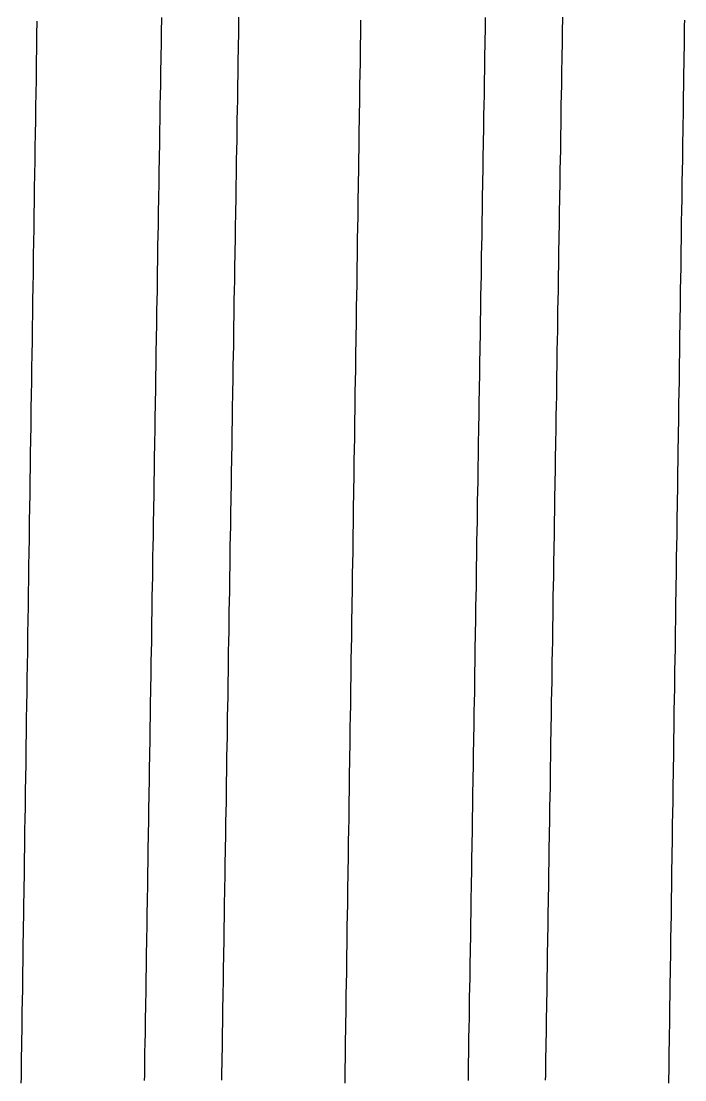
# Model space of a CAD drawing. Header units: millimetres. Extents: x 2213 to 82676, y 1050 to 28650.
# Drawn here: x 20274.33 to 20277.49, y 10391.05 to 10396.09 of the extents above; entities that cross this region are included whole.
import ezdxf

# ---------------------------------------------------------------- set-up
doc = ezdxf.new("R2010")
doc.units = ezdxf.units.MM
doc.header["$LTSCALE"] = 200
doc.linetypes.add('DASHED', pattern=[0.75, 0.5, -0.25])
doc.layers.add('A-FIX', color=5, linetype='Continuous')

# ---------------------------------------------------------------- blocks, each defined once
blk = doc.blocks.new('A$C657279D5')
at = {"linetype": 'DASHED'}
for points in [[(-78.301307, 805.000292), (-78.301307, 805.027292), (-78.301307, 805.054292), (-78.302307, 805.081292), (-78.302307, 805.108292), (-78.303307, 805.135292), (-78.303307, 805.162292), (-78.303307, 805.189292), (-78.304307, 805.216292), (-78.304307, 805.243292), (-78.305307, 805.270292), (-78.305307, 805.297292), (-78.305307, 805.324292), (-78.306307, 805.351292), (-78.306307, 805.378292), (-78.307307, 805.406292), (-78.307307, 805.433292), (-78.307307, 805.460292), (-78.308307, 805.487292), (-78.308307, 805.514292), (-78.309307, 805.541292), (-78.309307, 805.568292), (-78.310307, 805.595292), (-78.310307, 805.622292), (-78.310307, 805.649292), (-78.311307, 805.676292), (-78.311307, 805.703292), (-78.312307, 805.730292), (-78.312307, 805.757292), (-78.312307, 805.784292), (-78.313307, 805.811292), (-78.313307, 805.838292), (-78.314307, 805.866292), (-78.314307, 805.893292), (-78.314307, 805.920292), (-78.315307, 805.947292), (-78.315307, 805.974292), (-78.316307, 806.001292), (-78.316307, 806.028292), (-78.316307, 806.055292), (-78.317307, 806.082292), (-78.317307, 806.109292), (-78.318307, 806.136292), (-78.318307, 806.163292), (-78.318307, 806.190292), (-78.319307, 806.217292), (-78.319307, 806.244292), (-78.320307, 806.271292), (-78.320307, 806.298292), (-78.320307, 806.325292), (-78.321307, 806.353292), (-78.321307, 806.380292), (-78.322307, 806.407292), (-78.322307, 806.434292), (-78.322307, 806.461292), (-78.323307, 806.488292), (-78.323307, 806.515292), (-78.324307, 806.542292), (-78.324307, 806.569292), (-78.324307, 806.596292), (-78.325307, 806.623292), (-78.325307, 806.650292), (-78.326307, 806.677292), (-78.326307, 806.704292), (-78.327307, 806.731292), (-78.327307, 806.758292), (-78.327307, 806.785292), (-78.328307, 806.812292), (-78.328307, 806.840292), (-78.329307, 806.867292), (-78.329307, 806.894292), (-78.329307, 806.921292), (-78.330307, 806.948292), (-78.330307, 806.975292), (-78.331307, 807.002292), (-78.331307, 807.029292), (-78.331307, 807.056292), (-78.332307, 807.083292), (-78.332307, 807.110292), (-78.333307, 807.137292), (-78.333307, 807.164292), (-78.333307, 807.191292), (-78.334307, 807.218292), (-78.334307, 807.245292), (-78.335307, 807.272292), (-78.335307, 807.299292), (-78.335307, 807.327292), (-78.336307, 807.354292), (-78.336307, 807.381292), (-78.337307, 807.408292), (-78.337307, 807.435292), (-78.337307, 807.462292), (-78.338307, 807.489292), (-78.338307, 807.516292), (-78.339307, 807.543292), (-78.339307, 807.570292), (-78.340307, 807.597292), (-78.340307, 807.624292), (-78.340307, 807.651292), (-78.341307, 807.678292), (-78.341307, 807.705292), (-78.342307, 807.732292), (-78.342307, 807.759292), (-78.342307, 807.786292), (-78.343307, 807.814292), (-78.343307, 807.841292), (-78.344307, 807.868292), (-78.344307, 807.895292), (-78.344307, 807.922292), (-78.345307, 807.949292), (-78.345307, 807.976292), (-78.346307, 808.003292), (-78.346307, 808.030292), (-78.347307, 808.057292), (-78.347307, 808.084292), (-78.347307, 808.111292), (-78.348307, 808.138292), (-78.348307, 808.165292), (-78.349307, 808.192292), (-78.349307, 808.219292), (-78.349307, 808.246292), (-78.350307, 808.274292), (-78.350307, 808.301292), (-78.351307, 808.328292), (-78.351307, 808.355292), (-78.351307, 808.382292), (-78.352307, 808.409292), (-78.352307, 808.436292), (-78.353307, 808.463292), (-78.353307, 808.490292), (-78.354307, 808.517292), (-78.354307, 808.544292), (-78.354307, 808.571292), (-78.355307, 808.598292), (-78.355307, 808.625292), (-78.356307, 808.652292), (-78.356307, 808.679292), (-78.356307, 808.706292), (-78.357307, 808.733292)], [(-76.761307, 805.000292), (-76.761307, 805.027292), (-76.762307, 805.054292), (-76.762307, 805.081292), (-76.762307, 805.108292), (-76.763307, 805.135292), (-76.763307, 805.162292), (-76.764307, 805.189292), (-76.764307, 805.216292), (-76.764307, 805.243292), (-76.765307, 805.270292), (-76.765307, 805.297292), (-76.766307, 805.324292), (-76.766307, 805.351292), (-76.766307, 805.378292), (-76.767307, 805.406292), (-76.767307, 805.433292), (-76.768307, 805.460292), (-76.768307, 805.487292), (-76.768307, 805.514292), (-76.769307, 805.541292), (-76.769307, 805.568292), (-76.770307, 805.595292), (-76.770307, 805.622292), (-76.770307, 805.649292), (-76.771307, 805.676292), (-76.771307, 805.703292), (-76.772307, 805.730292), (-76.772307, 805.757292), (-76.773307, 805.784292), (-76.773307, 805.811292), (-76.773307, 805.838292), (-76.774307, 805.866292), (-76.774307, 805.893292), (-76.775307, 805.920292), (-76.775307, 805.947292), (-76.775307, 805.974292), (-76.776307, 806.001292), (-76.776307, 806.028292), (-76.777307, 806.055292), (-76.777307, 806.082292), (-76.777307, 806.109292), (-76.778307, 806.136292), (-76.778307, 806.163292), (-76.779307, 806.190292), (-76.779307, 806.217292), (-76.779307, 806.244292), (-76.780307, 806.271292), (-76.780307, 806.298292), (-76.781307, 806.325292), (-76.781307, 806.353292), (-76.781307, 806.380292), (-76.782307, 806.407292), (-76.782307, 806.434292), (-76.783307, 806.461292), (-76.783307, 806.488292), (-76.783307, 806.515292), (-76.784307, 806.542292), (-76.784307, 806.569292), (-76.785307, 806.596292), (-76.785307, 806.623292), (-76.785307, 806.650292), (-76.786307, 806.677292), (-76.786307, 806.704292), (-76.787307, 806.731292), (-76.787307, 806.758292), (-76.787307, 806.785292), (-76.788307, 806.812292), (-76.788307, 806.840292), (-76.789307, 806.867292), (-76.789307, 806.894292), (-76.790307, 806.921292), (-76.790307, 806.948292), (-76.790307, 806.975292), (-76.791307, 807.002292), (-76.791307, 807.029292), (-76.792307, 807.056292), (-76.792307, 807.083292), (-76.792307, 807.110292), (-76.793307, 807.137292), (-76.793307, 807.164292), (-76.794307, 807.191292), (-76.794307, 807.218292), (-76.794307, 807.245292), (-76.795307, 807.272292), (-76.795307, 807.299292), (-76.796307, 807.327292), (-76.796307, 807.354292), (-76.796307, 807.381292), (-76.797307, 807.408292), (-76.797307, 807.435292), (-76.798307, 807.462292), (-76.798307, 807.489292), (-76.798307, 807.516292), (-76.799307, 807.543292), (-76.799307, 807.570292), (-76.800307, 807.597292), (-76.800307, 807.624292), (-76.801307, 807.651292), (-76.801307, 807.678292), (-76.801307, 807.705292), (-76.802307, 807.732292), (-76.802307, 807.759292), (-76.803307, 807.786292), (-76.803307, 807.814292), (-76.803307, 807.841292), (-76.804307, 807.868292), (-76.804307, 807.895292), (-76.805307, 807.922292), (-76.805307, 807.949292), (-76.805307, 807.976292), (-76.806307, 808.003292), (-76.806307, 808.030292), (-76.807307, 808.057292), (-76.807307, 808.084292), (-76.808307, 808.111292), (-76.808307, 808.138292), (-76.808307, 808.165292), (-76.809307, 808.192292), (-76.809307, 808.219292), (-76.810307, 808.246292), (-76.810307, 808.274292), (-76.810307, 808.301292), (-76.811307, 808.328292), (-76.811307, 808.355292), (-76.812307, 808.382292), (-76.812307, 808.409292), (-76.812307, 808.436292), (-76.813307, 808.463292), (-76.813307, 808.490292), (-76.814307, 808.517292), (-76.814307, 808.544292), (-76.815307, 808.571292), (-76.815307, 808.598292), (-76.815307, 808.625292), (-76.816307, 808.652292), (-76.816307, 808.679292), (-76.817307, 808.706292), (-76.817307, 808.733292)], [(-77.775307, 808.747292), (-77.775307, 808.723292), (-77.774307, 808.699292), (-77.774307, 808.676292), (-77.774307, 808.652292), (-77.773307, 808.628292), (-77.773307, 808.604292), (-77.772307, 808.580292), (-77.772307, 808.556292), (-77.772307, 808.532292), (-77.771307, 808.509292), (-77.771307, 808.485292), (-77.770307, 808.461292), (-77.770307, 808.437292), (-77.770307, 808.413292), (-77.769307, 808.389292), (-77.769307, 808.365292), (-77.768307, 808.341292), (-77.768307, 808.318292), (-77.768307, 808.294292), (-77.767307, 808.270292), (-77.767307, 808.246292), (-77.767307, 808.222292), (-77.766307, 808.198292), (-77.766307, 808.174292), (-77.765307, 808.151292), (-77.765307, 808.127292), (-77.765307, 808.103292), (-77.764307, 808.079292), (-77.764307, 808.055292), (-77.763307, 808.031292), (-77.763307, 808.007292), (-77.763307, 807.983292), (-77.762307, 807.960292), (-77.762307, 807.936292), (-77.761307, 807.912292), (-77.761307, 807.888292), (-77.761307, 807.864292), (-77.760307, 807.840292), (-77.760307, 807.816292), (-77.759307, 807.793292), (-77.759307, 807.769292), (-77.759307, 807.745292), (-77.758307, 807.721292), (-77.758307, 807.697292), (-77.758307, 807.673292), (-77.757307, 807.649292), (-77.757307, 807.626292), (-77.756307, 807.602292), (-77.756307, 807.578292), (-77.756307, 807.554292), (-77.755307, 807.530292), (-77.755307, 807.506292), (-77.754307, 807.482292), (-77.754307, 807.458292), (-77.754307, 807.435292), (-77.753307, 807.411292), (-77.753307, 807.387292), (-77.752307, 807.363292), (-77.752307, 807.339292), (-77.752307, 807.315292), (-77.751307, 807.291292), (-77.751307, 807.268292), (-77.751307, 807.244292), (-77.750307, 807.220292), (-77.750307, 807.196292), (-77.749307, 807.172292), (-77.749307, 807.148292), (-77.749307, 807.124292), (-77.748307, 807.100292), (-77.748307, 807.077292), (-77.747307, 807.053292), (-77.747307, 807.029292), (-77.747307, 807.005292), (-77.746307, 806.981292), (-77.746307, 806.957292), (-77.746307, 806.933292), (-77.745307, 806.910292), (-77.745307, 806.886292), (-77.744307, 806.862292), (-77.744307, 806.838292), (-77.744307, 806.814292), (-77.743307, 806.790292), (-77.743307, 806.766292), (-77.742307, 806.743292), (-77.742307, 806.719292), (-77.742307, 806.695292), (-77.741307, 806.671292), (-77.741307, 806.647292), (-77.740307, 806.623292), (-77.740307, 806.599292), (-77.740307, 806.575292), (-77.739307, 806.552292), (-77.739307, 806.528292), (-77.739307, 806.504292), (-77.738307, 806.480292), (-77.738307, 806.456292), (-77.737307, 806.432292), (-77.737307, 806.408292), (-77.737307, 806.385292), (-77.736307, 806.361292), (-77.736307, 806.337292), (-77.735307, 806.313292), (-77.735307, 806.289292), (-77.735307, 806.265292), (-77.734307, 806.241292), (-77.734307, 806.217292), (-77.734307, 806.194292), (-77.733307, 806.170292), (-77.733307, 806.146292), (-77.732307, 806.122292), (-77.732307, 806.098292), (-77.732307, 806.074292), (-77.731307, 806.050292), (-77.731307, 806.027292), (-77.730307, 806.003292), (-77.730307, 805.979292), (-77.730307, 805.955292), (-77.729307, 805.931292), (-77.729307, 805.907292), (-77.729307, 805.883292), (-77.728307, 805.860292), (-77.728307, 805.836292), (-77.727307, 805.812292), (-77.727307, 805.788292), (-77.727307, 805.764292), (-77.726307, 805.740292), (-77.726307, 805.716292), (-77.725307, 805.692292), (-77.725307, 805.669292), (-77.725307, 805.645292), (-77.724307, 805.621292), (-77.724307, 805.597292), (-77.724307, 805.573292), (-77.723307, 805.549292), (-77.723307, 805.525292), (-77.722307, 805.502292), (-77.722307, 805.478292), (-77.722307, 805.454292), (-77.721307, 805.430292), (-77.721307, 805.406292), (-77.720307, 805.382292), (-77.720307, 805.358292), (-77.720307, 805.334292), (-77.719307, 805.311292), (-77.719307, 805.287292), (-77.719307, 805.263292), (-77.718307, 805.239292), (-77.718307, 805.215292), (-77.717307, 805.191292), (-77.717307, 805.167292), (-77.717307, 805.144292), (-77.716307, 805.120292), (-77.716307, 805.096292), (-77.716307, 805.072292), (-77.715307, 805.048292), (-77.715307, 805.024292), (-77.714307, 805.000292), (-77.714307, 804.977292), (-77.714307, 804.953292), (-77.713307, 804.929292), (-77.713307, 804.905292), (-77.712307, 804.881292), (-77.712307, 804.857292), (-77.712307, 804.833292), (-77.711307, 804.809292), (-77.711307, 804.786292), (-77.711307, 804.762292), (-77.710307, 804.738292), (-77.710307, 804.714292), (-77.709307, 804.690292), (-77.709307, 804.666292), (-77.709307, 804.642292), (-77.708307, 804.619292), (-77.708307, 804.595292), (-77.707307, 804.571292), (-77.707307, 804.547292), (-77.707307, 804.523292), (-77.706307, 804.499292), (-77.706307, 804.475292), (-77.706307, 804.451292), (-77.705307, 804.428292), (-77.705307, 804.404292), (-77.704307, 804.380292), (-77.704307, 804.356292), (-77.704307, 804.332292), (-77.703307, 804.308292), (-77.703307, 804.284292), (-77.702307, 804.261292), (-77.702307, 804.237292), (-77.702307, 804.213292), (-77.701307, 804.189292), (-77.701307, 804.165292), (-77.701307, 804.141292), (-77.700307, 804.117292), (-77.700307, 804.094292), (-77.699307, 804.070292), (-77.699307, 804.046292), (-77.699307, 804.022292), (-77.698307, 803.998292), (-77.698307, 803.974292), (-77.697307, 803.950292), (-77.697307, 803.926292), (-77.697307, 803.903292), (-77.696307, 803.879292), (-77.696307, 803.855292), (-77.696307, 803.831292), (-77.695307, 803.807292), (-77.695307, 803.783292), (-77.694307, 803.759292), (-77.694307, 803.736292), (-77.694307, 803.712292), (-77.693307, 803.688292)], [(-77.408307, 808.746292), (-77.407307, 808.722292), (-77.407307, 808.698292), (-77.407307, 808.674292), (-77.406307, 808.650292), (-77.406307, 808.627292), (-77.406307, 808.603292), (-77.405307, 808.579292), (-77.405307, 808.555292), (-77.404307, 808.531292), (-77.404307, 808.507292), (-77.404307, 808.483292), (-77.403307, 808.460292), (-77.403307, 808.436292), (-77.402307, 808.412292), (-77.402307, 808.388292), (-77.402307, 808.364292), (-77.401307, 808.340292), (-77.401307, 808.316292), (-77.400307, 808.292292), (-77.400307, 808.269292), (-77.400307, 808.245292), (-77.399307, 808.221292), (-77.399307, 808.197292), (-77.398307, 808.173292), (-77.398307, 808.149292), (-77.398307, 808.125292), (-77.397307, 808.102292), (-77.397307, 808.078292), (-77.396307, 808.054292), (-77.396307, 808.030292), (-77.396307, 808.006292), (-77.395307, 807.982292), (-77.395307, 807.958292), (-77.395307, 807.935292), (-77.394307, 807.911292), (-77.394307, 807.887292), (-77.393307, 807.863292), (-77.393307, 807.839292), (-77.393307, 807.815292), (-77.392307, 807.791292), (-77.392307, 807.767292), (-77.391307, 807.744292), (-77.391307, 807.720292), (-77.391307, 807.696292), (-77.390307, 807.672292), (-77.390307, 807.648292), (-77.389307, 807.624292), (-77.389307, 807.600292), (-77.389307, 807.577292), (-77.388307, 807.553292), (-77.388307, 807.529292), (-77.388307, 807.505292), (-77.387307, 807.481292), (-77.387307, 807.457292), (-77.386307, 807.433292), (-77.386307, 807.409292), (-77.386307, 807.386292), (-77.385307, 807.362292), (-77.385307, 807.338292), (-77.384307, 807.314292), (-77.384307, 807.290292), (-77.384307, 807.266292), (-77.383307, 807.242292), (-77.383307, 807.219292), (-77.382307, 807.195292), (-77.382307, 807.171292), (-77.382307, 807.147292), (-77.381307, 807.123292), (-77.381307, 807.099292), (-77.381307, 807.075292), (-77.380307, 807.052292), (-77.380307, 807.028292), (-77.379307, 807.004292), (-77.379307, 806.980292), (-77.379307, 806.956292), (-77.378307, 806.932292), (-77.378307, 806.908292), (-77.377307, 806.884292), (-77.377307, 806.861292), (-77.377307, 806.837292), (-77.376307, 806.813292), (-77.376307, 806.789292), (-77.376307, 806.765292), (-77.375307, 806.741292), (-77.375307, 806.717292), (-77.374307, 806.694292), (-77.374307, 806.670292), (-77.374307, 806.646292), (-77.373307, 806.622292), (-77.373307, 806.598292), (-77.372307, 806.574292), (-77.372307, 806.550292), (-77.372307, 806.526292), (-77.371307, 806.503292), (-77.371307, 806.479292), (-77.370307, 806.455292), (-77.370307, 806.431292), (-77.370307, 806.407292), (-77.369307, 806.383292), (-77.369307, 806.359292), (-77.369307, 806.336292), (-77.368307, 806.312292), (-77.368307, 806.288292), (-77.367307, 806.264292), (-77.367307, 806.240292), (-77.367307, 806.216292), (-77.366307, 806.192292), (-77.366307, 806.169292), (-77.365307, 806.145292), (-77.365307, 806.121292), (-77.365307, 806.097292), (-77.364307, 806.073292), (-77.364307, 806.049292), (-77.364307, 806.025292), (-77.363307, 806.001292), (-77.363307, 805.978292), (-77.362307, 805.954292), (-77.362307, 805.930292), (-77.362307, 805.906292), (-77.361307, 805.882292), (-77.361307, 805.858292), (-77.360307, 805.834292), (-77.360307, 805.811292), (-77.360307, 805.787292), (-77.359307, 805.763292), (-77.359307, 805.739292), (-77.359307, 805.715292), (-77.358307, 805.691292), (-77.358307, 805.667292), (-77.357307, 805.643292), (-77.357307, 805.620292), (-77.357307, 805.596292), (-77.356307, 805.572292), (-77.356307, 805.548292), (-77.356307, 805.524292), (-77.355307, 805.500292), (-77.355307, 805.476292), (-77.354307, 805.453292), (-77.354307, 805.429292), (-77.354307, 805.405292), (-77.353307, 805.381292), (-77.353307, 805.357292), (-77.352307, 805.333292), (-77.352307, 805.309292), (-77.352307, 805.286292), (-77.351307, 805.262292), (-77.351307, 805.238292), (-77.351307, 805.214292), (-77.350307, 805.190292), (-77.350307, 805.166292), (-77.349307, 805.142292), (-77.349307, 805.118292), (-77.349307, 805.095292), (-77.348307, 805.071292), (-77.348307, 805.047292), (-77.347307, 805.023292), (-77.347307, 804.999292), (-77.347307, 804.975292), (-77.346307, 804.951292), (-77.346307, 804.928292), (-77.346307, 804.904292), (-77.345307, 804.880292), (-77.345307, 804.856292), (-77.344307, 804.832292), (-77.344307, 804.808292), (-77.344307, 804.784292), (-77.343307, 804.760292), (-77.343307, 804.737292), (-77.342307, 804.713292), (-77.342307, 804.689292), (-77.342307, 804.665292), (-77.341307, 804.641292), (-77.341307, 804.617292), (-77.341307, 804.593292), (-77.340307, 804.570292), (-77.340307, 804.546292), (-77.339307, 804.522292), (-77.339307, 804.498292), (-77.339307, 804.474292), (-77.338307, 804.450292), (-77.338307, 804.426292), (-77.337307, 804.403292), (-77.337307, 804.379292), (-77.337307, 804.355292), (-77.336307, 804.331292), (-77.336307, 804.307292), (-77.336307, 804.283292), (-77.335307, 804.259292), (-77.335307, 804.235292), (-77.334307, 804.212292), (-77.334307, 804.188292), (-77.334307, 804.164292), (-77.333307, 804.140292), (-77.333307, 804.116292), (-77.332307, 804.092292), (-77.332307, 804.068292), (-77.332307, 804.045292), (-77.331307, 804.021292), (-77.331307, 803.997292), (-77.331307, 803.973292), (-77.330307, 803.949292), (-77.330307, 803.925292), (-77.329307, 803.901292), (-77.329307, 803.877292), (-77.329307, 803.854292), (-77.328307, 803.830292), (-77.328307, 803.806292), (-77.327307, 803.782292), (-77.327307, 803.758292), (-77.327307, 803.734292), (-77.326307, 803.710292), (-77.326307, 803.687292)], [(-76.235307, 808.747292), (-76.235307, 808.723292), (-76.235307, 808.699292), (-76.234307, 808.676292), (-76.234307, 808.652292), (-76.233307, 808.628292), (-76.233307, 808.604292), (-76.233307, 808.580292), (-76.232307, 808.556292), (-76.232307, 808.532292), (-76.231307, 808.508292), (-76.231307, 808.485292), (-76.231307, 808.461292), (-76.230307, 808.437292), (-76.230307, 808.413292), (-76.229307, 808.389292), (-76.229307, 808.365292), (-76.229307, 808.341292), (-76.228307, 808.318292), (-76.228307, 808.294292), (-76.227307, 808.270292), (-76.227307, 808.246292), (-76.227307, 808.222292), (-76.226307, 808.198292), (-76.226307, 808.174292), (-76.226307, 808.151292), (-76.225307, 808.127292), (-76.225307, 808.103292), (-76.224307, 808.079292), (-76.224307, 808.055292), (-76.224307, 808.031292), (-76.223307, 808.007292), (-76.223307, 807.983292), (-76.222307, 807.960292), (-76.222307, 807.936292), (-76.222307, 807.912292), (-76.221307, 807.888292), (-76.221307, 807.864292), (-76.220307, 807.840292), (-76.220307, 807.816292), (-76.220307, 807.793292), (-76.219307, 807.769292), (-76.219307, 807.745292), (-76.218307, 807.721292), (-76.218307, 807.697292), (-76.218307, 807.673292), (-76.217307, 807.649292), (-76.217307, 807.626292), (-76.217307, 807.602292), (-76.216307, 807.578292), (-76.216307, 807.554292), (-76.215307, 807.530292), (-76.215307, 807.506292), (-76.215307, 807.482292), (-76.214307, 807.458292), (-76.214307, 807.435292), (-76.213307, 807.411292), (-76.213307, 807.387292), (-76.213307, 807.363292), (-76.212307, 807.339292), (-76.212307, 807.315292), (-76.211307, 807.291292), (-76.211307, 807.268292), (-76.211307, 807.244292), (-76.210307, 807.220292), (-76.210307, 807.196292), (-76.210307, 807.172292), (-76.209307, 807.148292), (-76.209307, 807.124292), (-76.208307, 807.100292), (-76.208307, 807.077292), (-76.208307, 807.053292), (-76.207307, 807.029292), (-76.207307, 807.005292), (-76.206307, 806.981292), (-76.206307, 806.957292), (-76.206307, 806.933292), (-76.205307, 806.910292), (-76.205307, 806.886292), (-76.205307, 806.862292), (-76.204307, 806.838292), (-76.204307, 806.814292), (-76.203307, 806.790292), (-76.203307, 806.766292), (-76.203307, 806.743292), (-76.202307, 806.719292), (-76.202307, 806.695292), (-76.201307, 806.671292), (-76.201307, 806.647292), (-76.201307, 806.623292), (-76.200307, 806.599292), (-76.200307, 806.575292), (-76.200307, 806.552292), (-76.199307, 806.528292), (-76.199307, 806.504292), (-76.198307, 806.480292), (-76.198307, 806.456292), (-76.198307, 806.432292), (-76.197307, 806.408292), (-76.197307, 806.385292), (-76.196307, 806.361292), (-76.196307, 806.337292), (-76.196307, 806.313292), (-76.195307, 806.289292), (-76.195307, 806.265292), (-76.194307, 806.241292), (-76.194307, 806.217292), (-76.194307, 806.194292), (-76.193307, 806.170292), (-76.193307, 806.146292), (-76.193307, 806.122292), (-76.192307, 806.098292), (-76.192307, 806.074292), (-76.191307, 806.050292), (-76.191307, 806.027292), (-76.191307, 806.003292), (-76.190307, 805.979292), (-76.190307, 805.955292), (-76.189307, 805.931292), (-76.189307, 805.907292), (-76.189307, 805.883292), (-76.188307, 805.860292), (-76.188307, 805.836292), (-76.188307, 805.812292), (-76.187307, 805.788292), (-76.187307, 805.764292), (-76.186307, 805.740292), (-76.186307, 805.716292), (-76.186307, 805.692292), (-76.185307, 805.669292), (-76.185307, 805.645292), (-76.185307, 805.621292), (-76.184307, 805.597292), (-76.184307, 805.573292), (-76.183307, 805.549292), (-76.183307, 805.525292), (-76.183307, 805.502292), (-76.182307, 805.478292), (-76.182307, 805.454292), (-76.181307, 805.430292), (-76.181307, 805.406292), (-76.181307, 805.382292), (-76.180307, 805.358292), (-76.180307, 805.334292), (-76.180307, 805.311292), (-76.179307, 805.287292), (-76.179307, 805.263292), (-76.178307, 805.239292), (-76.178307, 805.215292), (-76.178307, 805.191292), (-76.177307, 805.167292), (-76.177307, 805.144292), (-76.176307, 805.120292), (-76.176307, 805.096292), (-76.176307, 805.072292), (-76.175307, 805.048292), (-76.175307, 805.024292), (-76.175307, 805.000292), (-76.174307, 804.977292), (-76.174307, 804.953292), (-76.173307, 804.929292), (-76.173307, 804.905292), (-76.173307, 804.881292), (-76.172307, 804.857292), (-76.172307, 804.833292), (-76.171307, 804.809292), (-76.171307, 804.786292), (-76.171307, 804.762292), (-76.170307, 804.738292), (-76.170307, 804.714292), (-76.170307, 804.690292), (-76.169307, 804.666292), (-76.169307, 804.642292), (-76.168307, 804.619292), (-76.168307, 804.595292), (-76.168307, 804.571292), (-76.167307, 804.547292), (-76.167307, 804.523292), (-76.166307, 804.499292), (-76.166307, 804.475292), (-76.166307, 804.451292), (-76.165307, 804.428292), (-76.165307, 804.404292), (-76.165307, 804.380292), (-76.164307, 804.356292), (-76.164307, 804.332292), (-76.163307, 804.308292), (-76.163307, 804.284292), (-76.163307, 804.261292), (-76.162307, 804.237292), (-76.162307, 804.213292), (-76.161307, 804.189292), (-76.161307, 804.165292), (-76.161307, 804.141292), (-76.160307, 804.117292), (-76.160307, 804.094292), (-76.160307, 804.070292), (-76.159307, 804.046292), (-76.159307, 804.022292), (-76.158307, 803.998292), (-76.158307, 803.974292), (-76.158307, 803.950292), (-76.157307, 803.926292), (-76.157307, 803.903292), (-76.156307, 803.879292), (-76.156307, 803.855292), (-76.156307, 803.831292), (-76.155307, 803.807292), (-76.155307, 803.783292), (-76.155307, 803.759292), (-76.154307, 803.736292), (-76.154307, 803.712292), (-76.153307, 803.688292)], [(-75.868307, 808.746292), (-75.868307, 808.722292), (-75.867307, 808.698292), (-75.867307, 808.674292), (-75.866307, 808.650292), (-75.866307, 808.627292), (-75.866307, 808.603292), (-75.865307, 808.579292), (-75.865307, 808.555292), (-75.865307, 808.531292), (-75.864307, 808.507292), (-75.864307, 808.483292), (-75.863307, 808.460292), (-75.863307, 808.436292), (-75.863307, 808.412292), (-75.862307, 808.388292), (-75.862307, 808.364292), (-75.861307, 808.340292), (-75.861307, 808.316292), (-75.861307, 808.292292), (-75.860307, 808.269292), (-75.860307, 808.245292), (-75.859307, 808.221292), (-75.859307, 808.197292), (-75.859307, 808.173292), (-75.858307, 808.149292), (-75.858307, 808.125292), (-75.857307, 808.102292), (-75.857307, 808.078292), (-75.857307, 808.054292), (-75.856307, 808.030292), (-75.856307, 808.006292), (-75.855307, 807.982292), (-75.855307, 807.958292), (-75.855307, 807.934292), (-75.854307, 807.911292), (-75.854307, 807.887292), (-75.854307, 807.863292), (-75.853307, 807.839292), (-75.853307, 807.815292), (-75.852307, 807.791292), (-75.852307, 807.767292), (-75.852307, 807.744292), (-75.851307, 807.720292), (-75.851307, 807.696292), (-75.850307, 807.672292), (-75.850307, 807.648292), (-75.850307, 807.624292), (-75.849307, 807.600292), (-75.849307, 807.577292), (-75.848307, 807.553292), (-75.848307, 807.529292), (-75.848307, 807.505292), (-75.847307, 807.481292), (-75.847307, 807.457292), (-75.847307, 807.433292), (-75.846307, 807.409292), (-75.846307, 807.386292), (-75.845307, 807.362292), (-75.845307, 807.338292), (-75.845307, 807.314292), (-75.844307, 807.290292), (-75.844307, 807.266292), (-75.843307, 807.242292), (-75.843307, 807.219292), (-75.843307, 807.195292), (-75.842307, 807.171292), (-75.842307, 807.147292), (-75.841307, 807.123292), (-75.841307, 807.099292), (-75.841307, 807.075292), (-75.840307, 807.051292), (-75.840307, 807.028292), (-75.840307, 807.004292), (-75.839307, 806.980292), (-75.839307, 806.956292), (-75.838307, 806.932292), (-75.838307, 806.908292), (-75.838307, 806.884292), (-75.837307, 806.861292), (-75.837307, 806.837292), (-75.836307, 806.813292), (-75.836307, 806.789292), (-75.836307, 806.765292), (-75.835307, 806.741292), (-75.835307, 806.717292), (-75.835307, 806.694292), (-75.834307, 806.670292), (-75.834307, 806.646292), (-75.833307, 806.622292), (-75.833307, 806.598292), (-75.833307, 806.574292), (-75.832307, 806.550292), (-75.832307, 806.526292), (-75.831307, 806.503292), (-75.831307, 806.479292), (-75.831307, 806.455292), (-75.830307, 806.431292), (-75.830307, 806.407292), (-75.830307, 806.383292), (-75.829307, 806.359292), (-75.829307, 806.336292), (-75.828307, 806.312292), (-75.828307, 806.288292), (-75.828307, 806.264292), (-75.827307, 806.240292), (-75.827307, 806.216292), (-75.826307, 806.192292), (-75.826307, 806.168292), (-75.826307, 806.145292), (-75.825307, 806.121292), (-75.825307, 806.097292), (-75.825307, 806.073292), (-75.824307, 806.049292), (-75.824307, 806.025292), (-75.823307, 806.001292), (-75.823307, 805.978292), (-75.823307, 805.954292), (-75.822307, 805.930292), (-75.822307, 805.906292), (-75.821307, 805.882292), (-75.821307, 805.858292), (-75.821307, 805.834292), (-75.820307, 805.811292), (-75.820307, 805.787292), (-75.820307, 805.763292), (-75.819307, 805.739292), (-75.819307, 805.715292), (-75.818307, 805.691292), (-75.818307, 805.667292), (-75.818307, 805.643292), (-75.817307, 805.620292), (-75.817307, 805.596292), (-75.816307, 805.572292), (-75.816307, 805.548292), (-75.816307, 805.524292), (-75.815307, 805.500292), (-75.815307, 805.476292), (-75.815307, 805.453292), (-75.814307, 805.429292), (-75.814307, 805.405292), (-75.813307, 805.381292), (-75.813307, 805.357292), (-75.813307, 805.333292), (-75.812307, 805.309292), (-75.812307, 805.285292), (-75.811307, 805.262292), (-75.811307, 805.238292), (-75.811307, 805.214292), (-75.810307, 805.190292), (-75.810307, 805.166292), (-75.810307, 805.142292), (-75.809307, 805.118292), (-75.809307, 805.095292), (-75.808307, 805.071292), (-75.808307, 805.047292), (-75.808307, 805.023292), (-75.807307, 804.999292), (-75.807307, 804.975292), (-75.806307, 804.951292), (-75.806307, 804.928292), (-75.806307, 804.904292), (-75.805307, 804.880292), (-75.805307, 804.856292), (-75.805307, 804.832292), (-75.804307, 804.808292), (-75.804307, 804.784292), (-75.803307, 804.760292), (-75.803307, 804.737292), (-75.803307, 804.713292), (-75.802307, 804.689292), (-75.802307, 804.665292), (-75.801307, 804.641292), (-75.801307, 804.617292), (-75.801307, 804.593292), (-75.800307, 804.570292), (-75.800307, 804.546292), (-75.800307, 804.522292), (-75.799307, 804.498292), (-75.799307, 804.474292), (-75.798307, 804.450292), (-75.798307, 804.426292), (-75.798307, 804.402292), (-75.797307, 804.379292), (-75.797307, 804.355292), (-75.797307, 804.331292), (-75.796307, 804.307292), (-75.796307, 804.283292), (-75.795307, 804.259292), (-75.795307, 804.235292), (-75.795307, 804.212292), (-75.794307, 804.188292), (-75.794307, 804.164292), (-75.793307, 804.140292), (-75.793307, 804.116292), (-75.793307, 804.092292), (-75.792307, 804.068292), (-75.792307, 804.045292), (-75.792307, 804.021292), (-75.791307, 803.997292), (-75.791307, 803.973292), (-75.790307, 803.949292), (-75.790307, 803.925292), (-75.790307, 803.901292), (-75.789307, 803.877292), (-75.789307, 803.854292), (-75.788307, 803.830292), (-75.788307, 803.806292), (-75.788307, 803.782292), (-75.787307, 803.758292), (-75.787307, 803.734292), (-75.787307, 803.710292), (-75.786307, 803.687292)], [(-78.281307, 803.674292), (-78.281307, 803.701292), (-78.282307, 803.728292), (-78.282307, 803.755292), (-78.282307, 803.782292), (-78.283307, 803.809292), (-78.283307, 803.836292), (-78.284307, 803.863292), (-78.284307, 803.890292), (-78.284307, 803.917292), (-78.285307, 803.945292), (-78.285307, 803.972292), (-78.286307, 803.999292), (-78.286307, 804.026292), (-78.286307, 804.053292), (-78.287307, 804.080292), (-78.287307, 804.107292), (-78.288307, 804.134292), (-78.288307, 804.161292), (-78.289307, 804.188292), (-78.289307, 804.215292), (-78.289307, 804.242292), (-78.290307, 804.269292), (-78.290307, 804.296292), (-78.291307, 804.323292), (-78.291307, 804.350292), (-78.291307, 804.377292), (-78.292307, 804.404292), (-78.292307, 804.432292), (-78.293307, 804.459292), (-78.293307, 804.486292), (-78.293307, 804.513292), (-78.294307, 804.540292), (-78.294307, 804.567292), (-78.295307, 804.594292), (-78.295307, 804.621292), (-78.295307, 804.648292), (-78.296307, 804.675292), (-78.296307, 804.702292), (-78.297307, 804.729292), (-78.297307, 804.756292), (-78.297307, 804.783292), (-78.298307, 804.810292), (-78.298307, 804.837292), (-78.299307, 804.864292), (-78.299307, 804.891292), (-78.299307, 804.919292), (-78.300307, 804.946292), (-78.300307, 804.973292), (-78.301307, 805.000292)], [(-76.741307, 803.674292), (-76.741307, 803.701292), (-76.742307, 803.728292), (-76.742307, 803.755292), (-76.743307, 803.782292), (-76.743307, 803.809292), (-76.743307, 803.836292), (-76.744307, 803.863292), (-76.744307, 803.890292), (-76.745307, 803.917292), (-76.745307, 803.945292), (-76.745307, 803.972292), (-76.746307, 803.999292), (-76.746307, 804.026292), (-76.747307, 804.053292), (-76.747307, 804.080292), (-76.747307, 804.107292), (-76.748307, 804.134292), (-76.748307, 804.161292), (-76.749307, 804.188292), (-76.749307, 804.215292), (-76.749307, 804.242292), (-76.750307, 804.269292), (-76.750307, 804.296292), (-76.751307, 804.323292), (-76.751307, 804.350292), (-76.752307, 804.377292), (-76.752307, 804.404292), (-76.752307, 804.432292), (-76.753307, 804.459292), (-76.753307, 804.486292), (-76.754307, 804.513292), (-76.754307, 804.540292), (-76.754307, 804.567292), (-76.755307, 804.594292), (-76.755307, 804.621292), (-76.756307, 804.648292), (-76.756307, 804.675292), (-76.756307, 804.702292), (-76.757307, 804.729292), (-76.757307, 804.756292), (-76.758307, 804.783292), (-76.758307, 804.810292), (-76.758307, 804.837292), (-76.759307, 804.864292), (-76.759307, 804.891292), (-76.760307, 804.919292), (-76.760307, 804.946292), (-76.760307, 804.973292), (-76.761307, 805.000292)]]:
    blk.add_lwpolyline(points, dxfattribs=at)
at = {"linetype": 'Continuous'}
for points in [[(-75.221307, 805.000292), (-75.221307, 805.021292), (-75.222307, 805.043292), (-75.222307, 805.064292), (-75.222307, 805.085292), (-75.223307, 805.107292), (-75.223307, 805.128292), (-75.223307, 805.150292), (-75.224307, 805.171292), (-75.224307, 805.193292), (-75.224307, 805.214292), (-75.224307, 805.235292), (-75.225307, 805.257292), (-75.225307, 805.278292), (-75.225307, 805.300292), (-75.226307, 805.321292), (-75.226307, 805.343292), (-75.226307, 805.364292), (-75.227307, 805.385292), (-75.227307, 805.407292), (-75.227307, 805.428292), (-75.228307, 805.450292), (-75.228307, 805.471292), (-75.228307, 805.493292), (-75.229307, 805.514292), (-75.229307, 805.535292), (-75.229307, 805.557292), (-75.230307, 805.578292), (-75.230307, 805.600292), (-75.230307, 805.621292), (-75.231307, 805.642292), (-75.231307, 805.664292), (-75.231307, 805.685292), (-75.232307, 805.707292), (-75.232307, 805.728292), (-75.232307, 805.750292), (-75.232307, 805.771292), (-75.233307, 805.792292), (-75.233307, 805.814292), (-75.233307, 805.835292), (-75.234307, 805.857292), (-75.234307, 805.878292), (-75.234307, 805.900292), (-75.235307, 805.921292), (-75.235307, 805.942292), (-75.235307, 805.964292), (-75.236307, 805.985292), (-75.236307, 806.007292), (-75.236307, 806.028292), (-75.237307, 806.050292), (-75.237307, 806.071292), (-75.237307, 806.092292), (-75.238307, 806.114292), (-75.238307, 806.135292), (-75.238307, 806.157292), (-75.239307, 806.178292), (-75.239307, 806.200292), (-75.239307, 806.221292), (-75.240307, 806.242292), (-75.240307, 806.264292), (-75.240307, 806.285292), (-75.240307, 806.307292), (-75.241307, 806.328292), (-75.241307, 806.350292), (-75.241307, 806.371292), (-75.242307, 806.392292), (-75.242307, 806.414292), (-75.242307, 806.435292), (-75.243307, 806.457292), (-75.243307, 806.478292), (-75.243307, 806.500292), (-75.244307, 806.521292), (-75.244307, 806.542292), (-75.244307, 806.564292), (-75.245307, 806.585292), (-75.245307, 806.607292), (-75.245307, 806.628292), (-75.246307, 806.650292), (-75.246307, 806.671292), (-75.246307, 806.692292), (-75.247307, 806.714292), (-75.247307, 806.735292), (-75.247307, 806.757292), (-75.248307, 806.778292), (-75.248307, 806.799292), (-75.248307, 806.821292), (-75.249307, 806.842292), (-75.249307, 806.864292), (-75.249307, 806.885292), (-75.249307, 806.907292), (-75.250307, 806.928292), (-75.250307, 806.949292), (-75.250307, 806.971292), (-75.251307, 806.992292), (-75.251307, 807.014292), (-75.251307, 807.035292), (-75.252307, 807.057292), (-75.252307, 807.078292), (-75.252307, 807.099292), (-75.253307, 807.121292), (-75.253307, 807.142292), (-75.253307, 807.164292), (-75.254307, 807.185292), (-75.254307, 807.207292), (-75.254307, 807.228292), (-75.255307, 807.249292), (-75.255307, 807.271292), (-75.255307, 807.292292), (-75.256307, 807.314292), (-75.256307, 807.335292), (-75.256307, 807.357292), (-75.257307, 807.378292), (-75.257307, 807.399292), (-75.257307, 807.421292), (-75.258307, 807.442292), (-75.258307, 807.464292), (-75.258307, 807.485292), (-75.259307, 807.507292), (-75.259307, 807.528292), (-75.259307, 807.549292), (-75.260307, 807.571292), (-75.260307, 807.592292), (-75.260307, 807.614292), (-75.260307, 807.635292), (-75.261307, 807.657292), (-75.261307, 807.678292), (-75.261307, 807.699292), (-75.262307, 807.721292), (-75.262307, 807.742292), (-75.262307, 807.764292), (-75.263307, 807.785292), (-75.263307, 807.806292), (-75.263307, 807.828292), (-75.264307, 807.849292), (-75.264307, 807.871292), (-75.264307, 807.892292), (-75.265307, 807.914292), (-75.265307, 807.935292), (-75.265307, 807.956292), (-75.266307, 807.978292), (-75.266307, 807.999292), (-75.266307, 808.021292), (-75.267307, 808.042292), (-75.267307, 808.064292), (-75.267307, 808.085292), (-75.268307, 808.106292), (-75.268307, 808.128292), (-75.268307, 808.149292), (-75.269307, 808.171292), (-75.269307, 808.192292), (-75.269307, 808.214292), (-75.270307, 808.235292), (-75.270307, 808.256292), (-75.270307, 808.278292), (-75.271307, 808.299292), (-75.271307, 808.321292), (-75.271307, 808.342292), (-75.272307, 808.364292), (-75.272307, 808.385292), (-75.272307, 808.406292), (-75.273307, 808.428292), (-75.273307, 808.449292), (-75.273307, 808.471292), (-75.273307, 808.492292), (-75.274307, 808.514292), (-75.274307, 808.535292), (-75.274307, 808.556292), (-75.275307, 808.578292), (-75.275307, 808.599292), (-75.275307, 808.621292), (-75.276307, 808.642292), (-75.276307, 808.664292), (-75.276307, 808.685292), (-75.277307, 808.706292), (-75.277307, 808.728292)], [(-75.201307, 803.674292), (-75.202307, 803.701292), (-75.202307, 803.728292), (-75.202307, 803.755292), (-75.203307, 803.782292), (-75.203307, 803.809292), (-75.204307, 803.836292), (-75.204307, 803.863292), (-75.204307, 803.890292), (-75.205307, 803.917292), (-75.205307, 803.945292), (-75.206307, 803.972292), (-75.206307, 803.999292), (-75.206307, 804.026292), (-75.207307, 804.053292), (-75.207307, 804.080292), (-75.208307, 804.107292), (-75.208307, 804.134292), (-75.208307, 804.161292), (-75.209307, 804.188292), (-75.209307, 804.215292), (-75.210307, 804.242292), (-75.210307, 804.269292), (-75.210307, 804.296292), (-75.211307, 804.323292), (-75.211307, 804.350292), (-75.212307, 804.377292), (-75.212307, 804.404292), (-75.212307, 804.432292), (-75.213307, 804.459292), (-75.213307, 804.486292), (-75.214307, 804.513292), (-75.214307, 804.540292), (-75.215307, 804.567292), (-75.215307, 804.594292), (-75.215307, 804.621292), (-75.216307, 804.648292), (-75.216307, 804.675292), (-75.217307, 804.702292), (-75.217307, 804.729292), (-75.217307, 804.756292), (-75.218307, 804.783292), (-75.218307, 804.810292), (-75.219307, 804.837292), (-75.219307, 804.864292), (-75.219307, 804.891292), (-75.220307, 804.919292), (-75.220307, 804.946292), (-75.221307, 804.973292), (-75.221307, 805.000292)]]:
    blk.add_lwpolyline(points, dxfattribs=at)

msp = doc.modelspace()

# ---------------------------------------------------------------- block references
at = {"layer": 'A-FIX', "xscale": -1}
msp.add_blockref('A$C657279D5', (20199.133, 9587.3625), dxfattribs=at)

doc.saveas('drawing.dxf')
